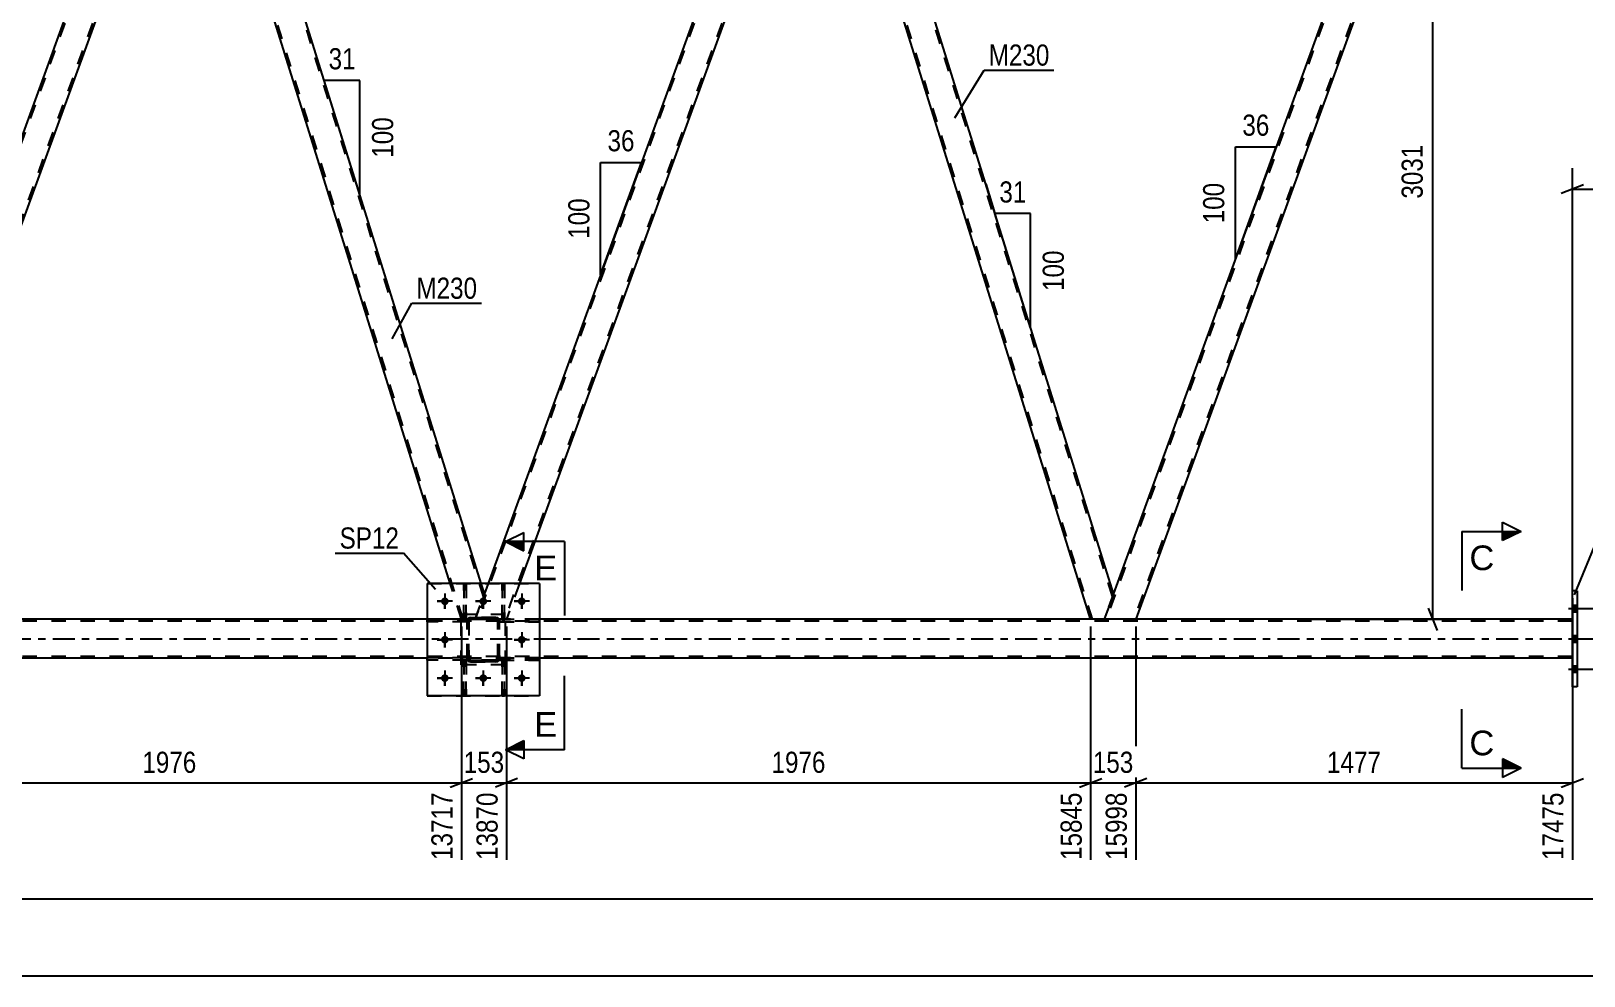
# Model space of a CAD drawing. Header units: millimetres. Extents: x 0 to 841, y 0 to 594.
# Drawn here: x 514.2 to 724.4, y 252 to 380 of the extents above; entities that cross this region are included whole.
import ezdxf

# ---------------------------------------------------------------- set-up
doc = ezdxf.new("R2010")
doc.units = ezdxf.units.MM
doc.linetypes.add('DXK_LINE_DOT2', pattern=[3.9198, 1.9599, -1.9599])
doc.linetypes.add('DXK_LINE_DOT3', pattern=[5.9187, 2.979, -0.9799, 0.9799, -0.9799])
doc.styles.add('Arial', font='arial.ttf', dxfattribs={"height": 0.2})
doc.styles.add('Arial Narrow', font='ARIALN.TTF', dxfattribs={"height": 0.2})

# ---------------------------------------------------------------- blocks, each defined once
blk = doc.blocks.new('Part-389678698-5179 - 5011')
at = {"color": 7, "linetype": 'DXK_LINE_DOT2'}
for p, q in [((572.79, 305.17), (572.79, 300.32)), ((573.11, 305.17), (572.79, 305.17)), ((573.11, 300.32), (573.11, 305.17)), ((572.79, 300.92), (573.11, 300.92)), ((572.79, 300.32), (573.11, 300.32))]:
    blk.add_line(p, q, dxfattribs=at)
blk = doc.blocks.new('Part-389678698-5183 - 5011')
at = {"color": 7, "linetype": 'DXK_LINE_DOT2'}
for p, q in [((577.63, 294.81), (577.63, 295.13)), ((577.63, 295.13), (583.03, 295.13)), ((583.03, 294.81), (577.63, 294.81)), ((578.23, 294.81), (578.23, 295.13)), ((583.03, 295.13), (583.03, 294.81))]:
    blk.add_line(p, q, dxfattribs=at)
blk = doc.blocks.new('Part-389678698-5189 - 5011')
at = {"color": 7, "linetype": 'DXK_LINE_DOT2'}
for p, q in [((567.83, 305.17), (583.03, 305.17)), ((567.83, 305.17), (567.83, 289.97)), ((583.03, 305.17), (583.03, 289.97)), ((567.83, 289.97), (583.03, 289.97))]:
    blk.add_line(p, q, dxfattribs=at)
blk = doc.blocks.new('Part-389678698-5040 - 5011')
at = {"color": 7, "linetype": 'DXK_LINE_DOT2'}
for p, q in [((573.53, 300.53), (573.71, 300.57)), ((573.71, 300.57), (573.53, 300.53)), ((573.71, 300.57), (577.15, 300.57)), ((573.71, 300.57), (573.71, 300.57)), ((573.71, 300.57), (577.15, 300.57)), ((577.15, 300.57), (577.15, 300.57)), ((577.15, 300.57), (577.34, 300.53)), ((577.34, 300.53), (577.15, 300.57)), ((573.23, 300.09), (573.27, 300.27)), ((573.27, 300.27), (573.23, 300.09)), ((573.23, 295.05), (573.23, 300.09)), ((573.23, 300.09), (573.23, 300.09)), ((573.23, 295.05), (573.23, 300.09)), ((573.47, 300.09), (573.49, 300.18)), ((573.49, 300.18), (573.47, 300.09)), ((573.47, 295.05), (573.47, 300.09)), ((573.47, 300.09), (573.47, 300.09)), ((573.47, 300.09), (573.47, 295.05)), ((573.49, 300.18), (573.54, 300.26)), ((573.54, 300.26), (573.49, 300.18)), ((573.54, 300.26), (573.62, 300.31)), ((573.62, 300.31), (573.54, 300.26)), ((573.62, 300.31), (573.71, 300.33)), ((573.71, 300.33), (573.62, 300.31)), ((573.71, 300.33), (577.15, 300.33)), ((573.71, 300.33), (573.71, 300.33)), ((573.71, 300.33), (577.15, 300.33)), ((577.15, 300.33), (577.15, 300.33)), ((577.15, 300.33), (577.24, 300.31)), ((577.32, 300.26), (577.24, 300.31)), ((577.32, 300.26), (577.37, 300.18)), ((577.37, 300.18), (577.39, 300.09)), ((577.37, 300.18), (577.39, 300.09)), ((577.39, 295.05), (577.39, 300.09)), ((577.39, 300.09), (577.39, 300.09)), ((577.39, 295.05), (577.39, 300.09)), ((577.6, 300.27), (577.63, 300.09)), ((577.63, 300.09), (577.6, 300.27)), ((577.63, 295.05), (577.63, 300.09)), ((577.63, 300.09), (577.63, 300.09)), ((577.63, 295.05), (577.63, 300.09)), ((573.23, 295.05), (573.23, 295.05)), ((573.27, 294.86), (573.23, 295.05)), ((573.23, 295.05), (573.27, 294.86)), ((573.47, 295.05), (573.47, 295.05)), ((573.49, 294.96), (573.47, 295.05)), ((573.49, 294.96), (573.47, 295.05)), ((573.54, 294.88), (573.49, 294.96)), ((573.71, 294.57), (573.53, 294.6)), ((573.53, 294.6), (573.71, 294.57)), ((573.62, 294.83), (573.54, 294.88)), ((573.71, 294.81), (573.62, 294.83)), ((573.71, 294.81), (577.15, 294.81)), ((573.71, 294.81), (573.71, 294.81)), ((573.71, 294.81), (577.15, 294.81)), ((573.71, 294.57), (577.15, 294.57)), ((573.71, 294.57), (573.71, 294.57)), ((577.15, 294.57), (573.71, 294.57)), ((577.24, 294.83), (577.15, 294.81)), ((577.15, 294.81), (577.24, 294.83)), ((577.15, 294.81), (577.15, 294.81)), ((577.34, 294.6), (577.15, 294.57)), ((577.15, 294.57), (577.34, 294.6)), ((577.15, 294.57), (577.15, 294.57)), ((577.32, 294.88), (577.24, 294.83)), ((577.24, 294.83), (577.32, 294.88)), ((577.37, 294.96), (577.32, 294.88)), ((577.32, 294.88), (577.37, 294.96)), ((577.39, 295.05), (577.37, 294.96)), ((577.37, 294.96), (577.39, 295.05)), ((577.39, 295.05), (577.39, 295.05)), ((577.63, 295.05), (577.6, 294.86)), ((577.6, 294.86), (577.63, 295.05)), ((577.63, 295.05), (577.63, 295.05))]:
    blk.add_line(p, q, dxfattribs=at)
at = {"color": 7, "linetype": 'DXK_LINE_DOT3'}
blk.add_line((575.43, 297.57), (575.43, 297.57), dxfattribs=at)
at = {"color": 7, "linetype": 'DXK_LINE_DOT2'}
for centre, start, end in [((573.71, 300.09), 112.5, 157.5), ((573.71, 300.09), 112.5, 157.5), ((577.15, 300.09), 22.5, 67.5), ((577.15, 300.09), 22.5, 67.5), ((573.71, 295.05), 202.5, 247.5), ((573.71, 295.05), 202.5, 247.5), ((577.15, 295.05), 292.5, 337.5), ((577.15, 295.05), 292.5, 337.5)]:
    blk.add_arc(centre, 0.48, start, end, dxfattribs=at)
blk = doc.blocks.new('Part-389678698-5041 - 5011')
at = {"color": 7, "linetype": 'DXK_LINE_DOT2'}
for p, q in [((578.43, 300.97), (572.43, 300.97)), ((572.43, 294.17), (572.43, 300.97)), ((578.43, 294.17), (578.43, 300.97)), ((578.43, 294.17), (572.43, 294.17))]:
    blk.add_line(p, q, dxfattribs=at)
blk = doc.blocks.new('Part-389678698-5042 - 5011')
at = {"color": 7, "linetype": 'DXK_LINE_DOT2'}
for p, q in [((578.43, 300.97), (572.43, 300.97)), ((572.43, 294.17), (572.43, 300.97)), ((578.43, 294.17), (578.43, 300.97)), ((578.43, 294.17), (572.43, 294.17))]:
    blk.add_line(p, q, dxfattribs=at)
blk = doc.blocks.new('Part-389678698-5043 - 5011')
at = {"color": 7, "linetype": 'DXK_LINE_DOT2'}
for p, q in [((573.53, 300.53), (573.71, 300.57)), ((573.71, 300.57), (573.53, 300.53)), ((577.15, 300.57), (573.71, 300.57)), ((577.15, 300.57), (577.34, 300.53)), ((577.34, 300.53), (577.15, 300.57)), ((573.23, 300.09), (573.27, 300.27)), ((573.27, 300.27), (573.23, 300.09)), ((573.23, 295.05), (573.23, 300.09)), ((573.23, 300.09), (573.23, 300.09)), ((573.23, 295.05), (573.23, 300.09)), ((573.47, 300.09), (573.49, 300.18)), ((573.49, 300.18), (573.47, 300.09)), ((573.47, 295.05), (573.47, 300.09)), ((573.47, 300.09), (573.47, 300.09)), ((573.47, 300.09), (573.47, 295.05)), ((573.49, 300.18), (573.54, 300.26)), ((573.54, 300.26), (573.49, 300.18)), ((573.54, 300.26), (573.62, 300.31)), ((573.62, 300.31), (573.54, 300.26)), ((573.71, 300.33), (573.62, 300.31)), ((577.15, 300.33), (573.71, 300.33)), ((577.24, 300.31), (577.15, 300.33)), ((577.24, 300.31), (577.32, 300.26)), ((577.32, 300.26), (577.37, 300.18)), ((577.37, 300.18), (577.32, 300.26)), ((577.37, 300.18), (577.39, 300.09)), ((577.39, 300.09), (577.37, 300.18)), ((577.39, 295.05), (577.39, 300.09)), ((577.39, 300.09), (577.39, 300.09)), ((577.39, 295.05), (577.39, 300.09)), ((577.6, 300.27), (577.63, 300.09)), ((577.63, 300.09), (577.6, 300.27)), ((577.63, 295.05), (577.63, 300.09)), ((577.63, 300.09), (577.63, 300.09)), ((577.63, 295.05), (577.63, 300.09)), ((573.23, 295.05), (573.23, 295.05)), ((573.27, 294.86), (573.23, 295.05)), ((573.23, 295.05), (573.27, 294.86)), ((573.47, 295.05), (573.47, 295.05)), ((573.49, 294.96), (573.47, 295.05)), ((573.47, 295.05), (573.49, 294.96)), ((573.54, 294.88), (573.49, 294.96)), ((573.49, 294.96), (573.54, 294.88)), ((573.71, 294.57), (573.53, 294.6)), ((573.53, 294.6), (573.71, 294.57)), ((573.62, 294.83), (573.54, 294.88)), ((573.71, 294.81), (573.62, 294.83)), ((577.15, 294.81), (573.71, 294.81)), ((577.15, 294.57), (573.71, 294.57)), ((577.24, 294.83), (577.15, 294.81)), ((577.34, 294.6), (577.15, 294.57)), ((577.15, 294.57), (577.34, 294.6)), ((577.32, 294.88), (577.24, 294.83)), ((577.24, 294.83), (577.32, 294.88)), ((577.37, 294.96), (577.32, 294.88)), ((577.32, 294.88), (577.37, 294.96)), ((577.39, 295.05), (577.37, 294.96)), ((577.37, 294.96), (577.39, 295.05)), ((577.39, 295.05), (577.39, 295.05)), ((577.63, 295.05), (577.6, 294.86)), ((577.6, 294.86), (577.63, 295.05)), ((577.63, 295.05), (577.63, 295.05))]:
    blk.add_line(p, q, dxfattribs=at)
at = {"color": 7, "linetype": 'DXK_LINE_DOT3'}
blk.add_line((575.43, 297.57), (575.43, 297.57), dxfattribs=at)
at = {"color": 7, "linetype": 'DXK_LINE_DOT2'}
for centre, start, end in [((573.71, 300.09), 112.5, 157.5), ((573.71, 300.09), 112.5, 157.5), ((577.15, 300.09), 22.5, 67.5), ((577.15, 300.09), 22.5, 67.5), ((573.71, 295.05), 202.5, 247.5), ((573.71, 295.05), 202.5, 247.5), ((577.15, 295.05), 292.5, 337.5), ((577.15, 295.05), 292.5, 337.5)]:
    blk.add_arc(centre, 0.48, start, end, dxfattribs=at)
blk = doc.blocks.new('Part-389678698-5055 - 5011')
at = {"color": 7, "linetype": 'DXK_LINE_DOT2'}
for p, q in [((573.23, 300.33), (567.83, 300.33)), ((567.83, 300.33), (567.83, 300.01)), ((573.23, 300.01), (567.83, 300.01)), ((572.63, 300.01), (572.63, 300.33)), ((573.23, 300.01), (573.23, 300.33))]:
    blk.add_line(p, q, dxfattribs=at)
blk = doc.blocks.new('Part-389678698-5058 - 5011')
at = {"color": 7, "linetype": 'DXK_LINE_DOT2'}
for p, q in [((572.79, 300.32), (572.79, 305.17)), ((572.79, 305.17), (573.11, 305.17)), ((573.11, 305.17), (573.11, 300.32)), ((572.79, 300.92), (573.11, 300.92)), ((573.11, 300.32), (572.79, 300.32))]:
    blk.add_line(p, q, dxfattribs=at)
blk = doc.blocks.new('Part-389678698-5061 - 5011')
at = {"color": 7, "linetype": 'DXK_LINE_DOT2'}
for p, q in [((577.99, 300.32), (577.99, 305.17)), ((577.99, 305.17), (578.31, 305.17)), ((578.31, 305.17), (578.31, 300.32)), ((577.99, 300.92), (578.31, 300.92)), ((578.31, 300.32), (577.99, 300.32))]:
    blk.add_line(p, q, dxfattribs=at)
blk = doc.blocks.new('Part-389678698-5064 - 5011')
at = {"color": 7, "linetype": 'DXK_LINE_DOT2'}
for p, q in [((572.79, 289.97), (572.79, 294.8)), ((572.79, 294.8), (573.11, 294.8)), ((572.79, 294.2), (573.11, 294.2)), ((573.11, 294.8), (573.11, 289.97)), ((573.11, 289.97), (572.79, 289.97))]:
    blk.add_line(p, q, dxfattribs=at)
blk = doc.blocks.new('Part-389678698-5067 - 5011')
at = {"color": 7, "linetype": 'DXK_LINE_DOT2'}
for p, q in [((577.99, 289.97), (577.99, 294.8)), ((577.99, 294.8), (578.31, 294.8)), ((577.99, 294.2), (578.31, 294.2)), ((578.31, 294.8), (578.31, 289.97)), ((578.31, 289.97), (577.99, 289.97))]:
    blk.add_line(p, q, dxfattribs=at)
blk = doc.blocks.new('Bolt-389678698-5122 - 5011')
at = {"linetype": 'Continuous'}
for points in [[(723.43, 301.36), (723.43, 302.24), (722.79, 302.24), (722.79, 301.36)], [(723.43, 301.36), (723.43, 302.24), (722.79, 302.24), (722.79, 301.36)], [(723.43, 301.36), (723.43, 302.24), (722.79, 302.24), (722.79, 301.36)], [(723.43, 297.26), (723.43, 298.14), (722.79, 298.14), (722.79, 297.26)], [(723.43, 297.26), (723.43, 298.14), (722.79, 298.14), (722.79, 297.26)], [(723.43, 293.16), (723.43, 294.04), (722.79, 294.04), (722.79, 293.16)], [(723.43, 293.16), (723.43, 294.04), (722.79, 294.04), (722.79, 293.16)], [(723.43, 293.16), (723.43, 294.04), (722.79, 294.04), (722.79, 293.16)]]:
    blk.add_hatch(color=1, dxfattribs=at).paths.add_polyline_path(points)
at = {"color": 1, "linetype": 'Continuous'}
for p, q in [((722.27, 301.8), (725.59, 301.8)), ((722.27, 301.8), (725.59, 301.8)), ((722.27, 301.8), (725.59, 301.8)), ((722.79, 302.24), (723.43, 302.24)), ((722.79, 302.24), (723.43, 302.24)), ((722.79, 302.24), (723.43, 302.24)), ((722.79, 301.36), (723.43, 301.36)), ((722.79, 301.36), (723.43, 301.36)), ((722.79, 301.36), (723.43, 301.36)), ((722.27, 297.7), (725.59, 297.7)), ((722.27, 297.7), (725.59, 297.7)), ((722.79, 298.14), (723.43, 298.14)), ((722.79, 298.14), (723.43, 298.14)), ((722.79, 297.26), (723.43, 297.26)), ((722.79, 297.26), (723.43, 297.26)), ((722.27, 293.6), (725.59, 293.6)), ((722.27, 293.6), (725.59, 293.6)), ((722.27, 293.6), (725.59, 293.6)), ((722.79, 294.04), (723.43, 294.04)), ((722.79, 294.04), (723.43, 294.04)), ((722.79, 294.04), (723.43, 294.04)), ((722.79, 293.16), (723.43, 293.16)), ((722.79, 293.16), (723.43, 293.16)), ((722.79, 293.16), (723.43, 293.16))]:
    blk.add_line(p, q, dxfattribs=at)
blk = doc.blocks.new('Bolt-389678698-5127 - 5011')
at = {"linetype": 'Continuous'}
for points in [[(570.75, 302.77, -1), (569.71, 302.77, -1)], [(575.95, 302.77, -1), (574.91, 302.77, -1)], [(581.15, 302.77, -1), (580.11, 302.77, -1)], [(570.75, 297.57, -1), (569.71, 297.57, -1)], [(581.15, 297.57, -1), (580.11, 297.57, -1)], [(570.75, 292.37, -1), (569.71, 292.37, -1)], [(575.95, 292.37, -1), (574.91, 292.37, -1)], [(581.15, 292.37, -1), (580.11, 292.37, -1)]]:
    blk.add_hatch(color=1, dxfattribs=at).paths.add_polyline_path(points)
at = {"color": 1, "linetype": 'Continuous'}
for p, q in [((571.27, 302.77), (569.19, 302.77)), ((570.23, 303.81), (570.23, 301.73)), ((576.47, 302.77), (574.39, 302.77)), ((575.43, 303.81), (575.43, 301.73)), ((581.67, 302.77), (579.59, 302.77)), ((580.63, 303.81), (580.63, 301.73)), ((570.23, 298.61), (570.23, 296.53)), ((580.63, 298.61), (580.63, 296.53)), ((571.27, 297.57), (569.19, 297.57)), ((581.67, 297.57), (579.59, 297.57)), ((571.27, 292.37), (569.19, 292.37)), ((570.23, 293.41), (570.23, 291.33)), ((576.47, 292.37), (574.39, 292.37)), ((575.43, 293.41), (575.43, 291.33)), ((581.67, 292.37), (579.59, 292.37)), ((580.63, 293.41), (580.63, 291.33))]:
    blk.add_line(p, q, dxfattribs=at)
blk = doc.blocks.new('Bolt-389678698-5128 - 5011')
at = {"color": 1, "linetype": 'Continuous'}
for p, q in [((569.19, 302.77), (569.88, 302.77)), ((570.23, 303.81), (570.23, 303.11)), ((571.27, 302.77), (570.58, 302.77)), ((574.39, 302.77), (575.08, 302.77)), ((575.43, 303.81), (575.43, 303.11)), ((576.47, 302.77), (575.78, 302.77)), ((579.59, 302.77), (580.28, 302.77)), ((580.63, 303.81), (580.63, 303.11)), ((581.67, 302.77), (580.98, 302.77)), ((570.23, 301.73), (570.23, 302.42)), ((575.43, 301.73), (575.43, 302.42)), ((580.63, 301.73), (580.63, 302.42)), ((570.23, 298.61), (570.23, 297.91)), ((580.63, 298.61), (580.63, 297.91)), ((569.19, 297.57), (569.88, 297.57)), ((570.23, 296.53), (570.23, 297.22)), ((571.27, 297.57), (570.58, 297.57)), ((579.59, 297.57), (580.28, 297.57)), ((580.63, 296.53), (580.63, 297.22)), ((581.67, 297.57), (580.98, 297.57)), ((569.19, 292.37), (569.88, 292.37)), ((570.23, 293.41), (570.23, 292.71)), ((571.27, 292.37), (570.58, 292.37)), ((574.39, 292.37), (575.08, 292.37)), ((575.43, 293.41), (575.43, 292.71)), ((576.47, 292.37), (575.78, 292.37)), ((579.59, 292.37), (580.28, 292.37)), ((580.63, 293.41), (580.63, 292.71)), ((581.67, 292.37), (580.98, 292.37)), ((570.23, 291.33), (570.23, 292.02)), ((575.43, 291.33), (575.43, 292.02)), ((580.63, 291.33), (580.63, 292.02))]:
    blk.add_line(p, q, dxfattribs=at)
blk = doc.blocks.new('Part-389678698-5173 - 5011')
at = {"color": 7, "linetype": 'DXK_LINE_DOT2'}
for p, q in [((573.11, 294.8), (572.79, 294.8)), ((572.79, 294.8), (572.79, 289.97)), ((572.79, 294.2), (573.11, 294.2)), ((573.11, 289.97), (573.11, 294.8)), ((572.79, 289.97), (573.11, 289.97))]:
    blk.add_line(p, q, dxfattribs=at)
blk = doc.blocks.new('Part-389678698-5176 - 5011')
at = {"color": 7, "linetype": 'DXK_LINE_DOT2'}
for p, q in [((577.99, 305.17), (577.99, 300.32)), ((578.31, 305.17), (577.99, 305.17)), ((578.31, 300.32), (578.31, 305.17)), ((577.99, 300.92), (578.31, 300.92)), ((577.99, 300.32), (578.31, 300.32))]:
    blk.add_line(p, q, dxfattribs=at)
blk = doc.blocks.new('Part-389678698-5180 - 5011')
at = {"color": 7, "linetype": 'DXK_LINE_DOT2'}
for p, q in [((573.23, 300.33), (567.83, 300.33)), ((567.83, 300.01), (567.83, 300.33)), ((573.23, 300.01), (567.83, 300.01)), ((572.63, 300.01), (572.63, 300.33)), ((573.23, 300.33), (573.23, 300.01))]:
    blk.add_line(p, q, dxfattribs=at)
blk = doc.blocks.new('Part-389678698-5181 - 5011')
at = {"color": 7, "linetype": 'DXK_LINE_DOT2'}
for p, q in [((573.23, 295.13), (567.83, 295.13)), ((567.83, 294.81), (567.83, 295.13)), ((573.23, 294.81), (567.83, 294.81)), ((572.63, 294.81), (572.63, 295.13)), ((573.23, 295.13), (573.23, 294.81))]:
    blk.add_line(p, q, dxfattribs=at)
blk = doc.blocks.new('Part-389678698-5182 - 5011')
at = {"color": 7, "linetype": 'DXK_LINE_DOT2'}
for p, q in [((577.63, 300.01), (577.63, 300.33)), ((577.63, 300.33), (583.03, 300.33)), ((583.03, 300.01), (577.63, 300.01)), ((578.23, 300.01), (578.23, 300.33)), ((583.03, 300.33), (583.03, 300.01))]:
    blk.add_line(p, q, dxfattribs=at)
blk = doc.blocks.new('Part-389678698-5188 - 5011')
at = {"color": 2, "linetype": 'Continuous'}
for p, q in [((583.03, 305.17), (567.83, 305.17)), ((567.83, 305.17), (567.83, 289.97)), ((583.03, 305.17), (583.03, 289.97)), ((583.03, 289.97), (567.83, 289.97))]:
    blk.add_line(p, q, dxfattribs=at)
blk = doc.blocks.new('Part-389678698-5224 - 5011')
at = {"color": 7, "linetype": 'DXK_LINE_DOT2'}
for p, q in [((722.79, 300.1), (55.51, 300.1)), ((583.03, 300.34), (567.83, 300.34)), ((722.79, 300.34), (722.79, 295.06)), ((722.79, 295.3), (55.51, 295.3)), ((583.03, 295.06), (567.83, 295.06))]:
    blk.add_line(p, q, dxfattribs=at)
at = {"color": 2, "linetype": 'Continuous'}
for p, q in [((567.83, 300.34), (327.62, 300.34)), ((722.79, 300.34), (583.03, 300.34)), ((567.83, 295.06), (327.62, 295.06)), ((722.79, 295.06), (583.03, 295.06))]:
    blk.add_line(p, q, dxfattribs=at)
at = {"color": 7, "linetype": 'DXK_LINE_DOT3'}
blk.add_line((55.51, 297.7), (722.79, 297.7), dxfattribs=at)
blk = doc.blocks.new('Part-389678698-5295 - 5011')
at = {"color": 2, "linetype": 'Continuous'}
for p, q in [((723.43, 304.2), (722.79, 304.2)), ((722.79, 291.2), (722.79, 304.2)), ((723.43, 304.2), (723.43, 291.2)), ((723.43, 291.2), (722.79, 291.2))]:
    blk.add_line(p, q, dxfattribs=at)
blk = doc.blocks.new('Part-389678698-5317 - 5011')
at = {"color": 7, "linetype": 'DXK_LINE_DOT2'}
for p, q in [((703.83, 421.56), (659.71, 300.34)), ((707.57, 421.56), (663.45, 300.34)), ((660.71, 303.81), (659.45, 300.34)), ((663.71, 300.34), (659.45, 300.34))]:
    blk.add_line(p, q, dxfattribs=at)
at = {"color": 2, "linetype": 'Continuous'}
for p, q in [((703.57, 421.56), (660.71, 303.81)), ((707.83, 421.56), (663.71, 300.34)), ((703.57, 421.56), (707.32, 421.56)), ((707.32, 421.56), (707.83, 421.56))]:
    blk.add_line(p, q, dxfattribs=at)
blk = doc.blocks.new('Part-389678698-5322 - 5011')
at = {"color": 2, "linetype": 'Continuous'}
for p, q in [((537.56, 421.56), (536.01, 417.31)), ((538.88, 421.56), (537.56, 421.56)), ((575.16, 305.17), (538.88, 421.56)), ((570.97, 305.17), (536.01, 417.31))]:
    blk.add_line(p, q, dxfattribs=at)
at = {"color": 7, "linetype": 'DXK_LINE_DOT2'}
for p, q in [((575.44, 303.44), (538.63, 421.56)), ((572.72, 300.34), (536.15, 417.68)), ((572.47, 300.34), (570.97, 305.17)), ((575.58, 303.81), (575.16, 305.17)), ((574.32, 300.34), (575.58, 303.81)), ((572.47, 300.34), (574.32, 300.34))]:
    blk.add_line(p, q, dxfattribs=at)
blk = doc.blocks.new('Part-389678698-5327 - 5011')
at = {"color": 7, "linetype": 'DXK_LINE_DOT2'}
for p, q in [((533.56, 421.56), (489.44, 300.34)), ((537.3, 421.56), (493.18, 300.34)), ((537.56, 421.56), (536.01, 417.31)), ((490.45, 303.81), (489.18, 300.34)), ((493.44, 300.34), (489.18, 300.34))]:
    blk.add_line(p, q, dxfattribs=at)
at = {"color": 2, "linetype": 'Continuous'}
for p, q in [((533.3, 421.56), (490.45, 303.81)), ((533.3, 421.56), (537.05, 421.56)), ((537.05, 421.56), (537.56, 421.56)), ((536.01, 417.31), (493.44, 300.34))]:
    blk.add_line(p, q, dxfattribs=at)
blk = doc.blocks.new('Part-389678698-5380 - 5011')
at = {"color": 7, "linetype": 'DXK_LINE_DOT2'}
for p, q in [((618.69, 421.56), (574.57, 300.34)), ((622.44, 421.56), (578.32, 300.34)), ((622.69, 421.56), (621.15, 417.31)), ((576.07, 305.17), (574.32, 300.34)), ((580.33, 305.17), (578.57, 300.34)), ((578.57, 300.34), (574.32, 300.34))]:
    blk.add_line(p, q, dxfattribs=at)
at = {"color": 2, "linetype": 'Continuous'}
for p, q in [((618.44, 421.56), (576.07, 305.17)), ((618.44, 421.56), (622.18, 421.56)), ((622.18, 421.56), (622.69, 421.56)), ((621.15, 417.31), (580.33, 305.17))]:
    blk.add_line(p, q, dxfattribs=at)
blk = doc.blocks.new('Part-389678698-5385 - 5011')
at = {"color": 2, "linetype": 'Continuous'}
for p, q in [((622.69, 421.56), (621.15, 417.31)), ((624.01, 421.56), (622.69, 421.56)), ((660.71, 303.81), (624.01, 421.56)), ((657.61, 300.34), (621.15, 417.31)), ((660.55, 303.35), (659.45, 300.34)), ((660.63, 303.6), (660.55, 303.35)), ((660.71, 303.81), (660.63, 303.6))]:
    blk.add_line(p, q, dxfattribs=at)
at = {"color": 7, "linetype": 'DXK_LINE_DOT2'}
for p, q in [((660.58, 303.44), (623.76, 421.56)), ((657.86, 300.34), (621.28, 417.68)), ((660.69, 303.76), (660.55, 303.35)), ((659.45, 300.34), (657.61, 300.34))]:
    blk.add_line(p, q, dxfattribs=at)
blk = doc.blocks.new('Part-389678698-5390 - 5011')
at = {"color": 7, "linetype": 'DXK_LINE_DOT2'}
for p, q in [((573.23, 295.13), (567.83, 295.13)), ((567.83, 295.13), (567.83, 294.81)), ((573.23, 294.81), (567.83, 294.81)), ((572.63, 294.81), (572.63, 295.13)), ((573.23, 294.81), (573.23, 295.13))]:
    blk.add_line(p, q, dxfattribs=at)
blk = doc.blocks.new('Part-389678698-5391 - 5011')
at = {"color": 7, "linetype": 'DXK_LINE_DOT2'}
for p, q in [((578.31, 300.33), (577.63, 300.33)), ((577.63, 300.33), (577.63, 300.01)), ((577.63, 300.01), (583.03, 300.01)), ((583.03, 300.33), (578.23, 300.33)), ((578.23, 300.33), (578.23, 300.01)), ((583.03, 300.01), (583.03, 300.33))]:
    blk.add_line(p, q, dxfattribs=at)
blk = doc.blocks.new('Part-389678698-5392 - 5011')
at = {"color": 7, "linetype": 'DXK_LINE_DOT2'}
for p, q in [((583.03, 295.13), (577.63, 295.13)), ((577.63, 295.13), (577.63, 294.81)), ((577.63, 294.81), (583.03, 294.81)), ((578.23, 294.81), (578.23, 295.13)), ((583.03, 294.81), (583.03, 295.13))]:
    blk.add_line(p, q, dxfattribs=at)
blk = doc.blocks.new('Part-389678698-5395 - 5011')
at = {"color": 7, "linetype": 'DXK_LINE_DOT2'}
for p, q in [((578.31, 294.8), (577.99, 294.8)), ((577.99, 294.8), (577.99, 289.97)), ((577.99, 294.2), (578.31, 294.2)), ((578.31, 289.97), (578.31, 294.8)), ((577.99, 289.97), (578.31, 289.97))]:
    blk.add_line(p, q, dxfattribs=at)
blk = doc.blocks.new('StraightDimension-389678698-28582 - 4482')
at = {"color": 7, "linetype": 'Continuous'}
blk.add_line((54.78, 252.04), (731.96, 252.04), dxfattribs=at)
blk = doc.blocks.new('StraightDimension-389678698-10284 - 5011')
at = {"color": 7, "linetype": 'Continuous'}
for p, q in [((572.47, 299.34), (572.47, 267.75)), ((578.57, 299.34), (578.57, 267.75)), ((570.97, 277.59), (573.97, 278.79)), ((572.47, 278.19), (578.57, 278.19)), ((580.07, 278.79), (577.07, 277.59))]:
    blk.add_line(p, q, dxfattribs=at)
at = {"color": 0}
blk.add_wipeout([(578.86, 278.94), (578.86, 283.14), (572.18, 283.14), (572.18, 278.94)], dxfattribs=at)
at = {"color": 0, "linetype": 'Continuous'}
blk.add_wipeout([(577.97, 277.49), (573.77, 277.49), (573.77, 267.15), (577.97, 267.15)], dxfattribs=at)
at = {"color": 3, "style": 'Arial Narrow'}
blk.add_text('153', height=2.863, dxfattribs=at).set_placement((572.78, 279.54))
at = {"color": 3, "linetype": 'Continuous', "style": 'Arial Narrow'}
blk.add_text('13870', height=2.863, rotation=90.0002, dxfattribs=at).set_placement((577.37, 267.75))
blk = doc.blocks.new('StraightDimension-389678698-13141 - 5011')
at = {"color": 7, "linetype": 'Continuous'}
blk.add_line((46.25, 262.49), (763.87, 262.49), dxfattribs=at)
blk = doc.blocks.new('AngleDimension-389678698-13315 - 5011')
at = {"color": 7, "linetype": 'Continuous'}
for p, q in [((591.29, 362.21), (596.83, 362.21)), ((591.29, 346.99), (596.83, 362.21)), ((591.29, 346.99), (591.29, 362.21)), ((595.93, 359.73), (596.83, 362.21))]:
    blk.add_line(p, q, dxfattribs=at)
at = {"color": 0}
for points in [[(596.49, 363.11), (596.49, 367.31), (591.64, 367.31), (591.64, 363.11)], [(590.39, 357.94), (586.19, 357.94), (586.19, 351.26), (590.39, 351.26)]]:
    blk.add_wipeout(points, dxfattribs=at)
at = {"color": 3, "style": 'Arial Narrow'}
blk.add_text('36', height=2.863, dxfattribs=at).set_placement((592.24, 363.71))
blk.add_text('100', height=2.863, rotation=90.0002, dxfattribs=at).set_placement((589.79, 351.86))
blk = doc.blocks.new('StraightDimension-389678698-6419 - 5011')
at = {"color": 7, "linetype": 'Continuous'}
for p, q in [((763.23, 420.56), (763.23, 356.19)), ((722.79, 300.7), (722.79, 361.44)), ((724.29, 359.19), (721.29, 357.99)), ((722.79, 358.59), (763.23, 358.59)), ((761.73, 357.99), (764.73, 359.19))]:
    blk.add_line(p, q, dxfattribs=at)
at = {"color": 0}
blk.add_wipeout([(747.27, 359.34), (747.27, 363.54), (738.75, 363.54), (738.75, 359.34)], dxfattribs=at)
at = {"color": 3, "style": 'Arial Narrow'}
blk.add_text('1139', height=2.863, dxfattribs=at).set_placement((739.35, 359.94))
blk = doc.blocks.new('StraightDimension-389678698-10281 - 5011')
at = {"color": 7, "linetype": 'Continuous'}
for p, q in [((722.79, 303.2), (722.79, 267.75)), ((663.71, 299.34), (663.71, 267.75)), ((665.21, 278.79), (662.21, 277.59)), ((663.71, 278.19), (722.79, 278.19)), ((721.29, 277.59), (724.29, 278.79))]:
    blk.add_line(p, q, dxfattribs=at)
at = {"color": 0}
blk.add_wipeout([(697.5, 278.94), (697.5, 283.14), (688.99, 283.14), (688.99, 278.94)], dxfattribs=at)
at = {"color": 0, "linetype": 'Continuous'}
blk.add_wipeout([(722.19, 277.49), (717.99, 277.49), (717.99, 267.15), (722.19, 267.15)], dxfattribs=at)
at = {"color": 3, "style": 'Arial Narrow'}
blk.add_text('1477', height=2.863, dxfattribs=at).set_placement((689.59, 279.54))
at = {"color": 3, "linetype": 'Continuous', "style": 'Arial Narrow'}
blk.add_text('17475', height=2.863, rotation=90.0002, dxfattribs=at).set_placement((721.59, 267.75))
blk = doc.blocks.new('StraightDimension-389678698-10282 - 5011')
at = {"color": 7, "linetype": 'Continuous'}
for p, q in [((657.61, 299.34), (657.61, 267.75)), ((663.71, 299.34), (663.71, 267.75)), ((656.11, 277.59), (659.11, 278.79)), ((657.61, 278.19), (663.71, 278.19)), ((665.21, 278.79), (662.21, 277.59))]:
    blk.add_line(p, q, dxfattribs=at)
at = {"color": 0}
blk.add_wipeout([(664, 278.94), (664, 283.14), (657.31, 283.14), (657.31, 278.94)], dxfattribs=at)
at = {"color": 0, "linetype": 'Continuous'}
blk.add_wipeout([(663.11, 277.49), (658.91, 277.49), (658.91, 267.15), (663.11, 267.15)], dxfattribs=at)
at = {"color": 3, "style": 'Arial Narrow'}
blk.add_text('153', height=2.863, dxfattribs=at).set_placement((657.91, 279.54))
at = {"color": 3, "linetype": 'Continuous', "style": 'Arial Narrow'}
blk.add_text('15998', height=2.863, rotation=90.0002, dxfattribs=at).set_placement((662.51, 267.75))
blk = doc.blocks.new('StraightDimension-389678698-10283 - 5011')
at = {"color": 7, "linetype": 'Continuous'}
for p, q in [((578.57, 299.34), (578.57, 267.75)), ((657.61, 299.34), (657.61, 267.75)), ((580.07, 278.79), (577.07, 277.59)), ((578.57, 278.19), (657.61, 278.19)), ((656.11, 277.59), (659.11, 278.79))]:
    blk.add_line(p, q, dxfattribs=at)
at = {"color": 0}
blk.add_wipeout([(622.35, 278.94), (622.35, 283.14), (613.83, 283.14), (613.83, 278.94)], dxfattribs=at)
at = {"color": 0, "linetype": 'Continuous'}
blk.add_wipeout([(657.01, 277.49), (652.81, 277.49), (652.81, 267.15), (657.01, 267.15)], dxfattribs=at)
at = {"color": 3, "style": 'Arial Narrow'}
blk.add_text('1976', height=2.863, dxfattribs=at).set_placement((614.43, 279.54))
at = {"color": 3, "linetype": 'Continuous', "style": 'Arial Narrow'}
blk.add_text('15845', height=2.863, rotation=90.0002, dxfattribs=at).set_placement((656.41, 267.75))
blk = doc.blocks.new('StraightDimension-389678698-10285 - 5011')
at = {"color": 7, "linetype": 'Continuous'}
for p, q in [((493.44, 299.34), (493.44, 267.75)), ((572.47, 299.34), (572.47, 267.75)), ((494.94, 278.79), (491.94, 277.59)), ((493.44, 278.19), (572.47, 278.19)), ((570.97, 277.59), (573.97, 278.79))]:
    blk.add_line(p, q, dxfattribs=at)
at = {"color": 0}
blk.add_wipeout([(537.21, 278.94), (537.21, 283.14), (528.7, 283.14), (528.7, 278.94)], dxfattribs=at)
at = {"color": 0, "linetype": 'Continuous'}
blk.add_wipeout([(571.87, 277.49), (567.67, 277.49), (567.67, 267.15), (571.87, 267.15)], dxfattribs=at)
at = {"color": 3, "style": 'Arial Narrow'}
blk.add_text('1976', height=2.863, dxfattribs=at).set_placement((529.3, 279.54))
at = {"color": 3, "linetype": 'Continuous', "style": 'Arial Narrow'}
blk.add_text('13717', height=2.863, rotation=90.0002, dxfattribs=at).set_placement((571.27, 267.75))
blk = doc.blocks.new('AngleDimension-389678698-13301 - 5011')
at = {"color": 7, "linetype": 'Continuous'}
for p, q in [((554.22, 372.32), (553.92, 373.31)), ((558.74, 373.31), (553.92, 373.31)), ((558.74, 357.85), (553.92, 373.31)), ((558.74, 357.85), (558.74, 373.31))]:
    blk.add_line(p, q, dxfattribs=at)
at = {"color": 0}
for points in [[(558.76, 374.21), (558.76, 378.41), (553.9, 378.41), (553.9, 374.21)], [(563.84, 368.92), (559.64, 368.92), (559.64, 362.24), (563.84, 362.24)]]:
    blk.add_wipeout(points, dxfattribs=at)
at = {"color": 3, "style": 'Arial Narrow'}
blk.add_text('31', height=2.863, dxfattribs=at).set_placement((554.5, 374.81))
blk.add_text('100', height=2.863, rotation=90.0002, dxfattribs=at).set_placement((563.24, 362.84))
blk = doc.blocks.new('AngleDimension-389678698-13329 - 5011')
at = {"color": 7, "linetype": 'Continuous'}
for p, q in [((643.42, 359.3), (644.67, 355.27)), ((649.49, 355.27), (644.67, 355.27)), ((649.49, 339.81), (644.67, 355.27)), ((649.49, 339.81), (649.49, 355.27))]:
    blk.add_line(p, q, dxfattribs=at)
at = {"color": 0}
for points in [[(649.51, 356.17), (649.51, 360.37), (644.66, 360.37), (644.66, 356.17)], [(654.59, 350.88), (650.39, 350.88), (650.39, 344.2), (654.59, 344.2)]]:
    blk.add_wipeout(points, dxfattribs=at)
at = {"color": 3, "style": 'Arial Narrow'}
blk.add_text('31', height=2.863, dxfattribs=at).set_placement((645.26, 356.77))
blk.add_text('100', height=2.863, rotation=90.0002, dxfattribs=at).set_placement((653.99, 344.8))
blk = doc.blocks.new('AngleDimension-389678698-13343 - 5011')
at = {"color": 7, "linetype": 'Continuous'}
for p, q in [((677.19, 364.32), (682.73, 364.32)), ((677.19, 349.09), (682.73, 364.32)), ((677.19, 349.09), (677.19, 364.32)), ((680.74, 358.85), (682.73, 364.32))]:
    blk.add_line(p, q, dxfattribs=at)
at = {"color": 0}
for points in [[(682.39, 365.22), (682.39, 369.42), (677.54, 369.42), (677.54, 365.22)], [(676.29, 360.05), (672.09, 360.05), (672.09, 353.36), (676.29, 353.36)]]:
    blk.add_wipeout(points, dxfattribs=at)
at = {"color": 3, "style": 'Arial Narrow'}
blk.add_text('36', height=2.863, dxfattribs=at).set_placement((678.14, 365.82))
blk.add_text('100', height=2.863, rotation=90.0002, dxfattribs=at).set_placement((675.69, 353.96))
blk = doc.blocks.new('StraightDimension-389678698-13364 - 5011')
at = {"color": 7, "linetype": 'Continuous'}
for p, q in [((704.5, 420.06), (703.3, 423.06)), ((711.6, 421.56), (701.05, 421.56)), ((703.9, 300.34), (703.9, 421.56)), ((703.3, 301.84), (704.5, 298.84)), ((687.24, 300.34), (706.3, 300.34))]:
    blk.add_line(p, q, dxfattribs=at)
at = {"color": 0}
blk.add_wipeout([(703.15, 365.21), (698.95, 365.21), (698.95, 356.7), (703.15, 356.7)], dxfattribs=at)
at = {"color": 3, "style": 'Arial Narrow'}
blk.add_text('3031', height=2.863, rotation=90.0002, dxfattribs=at).set_placement((702.55, 357.3))
blk = doc.blocks.new('Mark-389678698-5291 - 5011')
at = {"color": 0}
blk.add_wipeout([(733.1, 312.01), (733.1, 315.01), (726.89, 315.01), (726.89, 312.01)], dxfattribs=at)
blk.add_wipeout([(733.1, 312.01), (733.1, 315.01), (726.89, 315.01), (726.89, 312.01)], dxfattribs=at)
at = {"color": 30, "linetype": 'Continuous'}
for p, q in [((723.09, 303.63), (726.29, 311.41)), ((726.29, 311.41), (733.7, 311.41))]:
    blk.add_line(p, q, dxfattribs=at)
at = {"color": 3, "style": 'Arial Narrow'}
blk.add_text('SP4', height=2.863, dxfattribs=at).set_placement((726.89, 312.01))
blk = doc.blocks.new('Mark-389678698-5184 - 5011')
at = {"color": 0}
blk.add_wipeout([(564.03, 309.91), (564.03, 312.91), (555.99, 312.91), (555.99, 309.91)], dxfattribs=at)
blk.add_wipeout([(564.03, 309.91), (564.03, 312.91), (555.99, 312.91), (555.99, 309.91)], dxfattribs=at)
at = {"color": 30, "linetype": 'Continuous'}
for p in [(555.39, 309.31), (568.98, 304.37)]:
    blk.add_line(p, (564.63, 309.31), dxfattribs=at)
at = {"color": 3, "style": 'Arial Narrow'}
blk.add_text('SP12', height=2.863, dxfattribs=at).set_placement((555.99, 309.91))
blk = doc.blocks.new('Mark-389678698-5318 - 5011')
at = {"color": 0}
blk.add_wipeout([(574.6, 343.74), (574.6, 346.74), (566.38, 346.74), (566.38, 343.74)], dxfattribs=at)
blk.add_wipeout([(574.6, 343.74), (574.6, 346.74), (566.38, 346.74), (566.38, 343.74)], dxfattribs=at)
at = {"color": 30, "linetype": 'Continuous'}
for p, q in [((563.09, 338.31), (565.78, 343.14)), ((565.78, 343.14), (575.2, 343.14))]:
    blk.add_line(p, q, dxfattribs=at)
at = {"color": 3, "style": 'Arial Narrow'}
blk.add_text('M230', height=2.863, dxfattribs=at).set_placement((566.38, 343.74))
blk = doc.blocks.new('Mark-389678698-5381 - 5011')
at = {"color": 0}
blk.add_wipeout([(652.05, 375.31), (652.05, 378.31), (643.82, 378.31), (643.82, 375.31)], dxfattribs=at)
blk.add_wipeout([(652.05, 375.31), (652.05, 378.31), (643.82, 378.31), (643.82, 375.31)], dxfattribs=at)
at = {"color": 30, "linetype": 'Continuous'}
for p, q in [((639.22, 368.25), (643.22, 374.71)), ((643.22, 374.71), (652.65, 374.71))]:
    blk.add_line(p, q, dxfattribs=at)
at = {"color": 3, "style": 'Arial Narrow'}
blk.add_text('M230', height=2.863, dxfattribs=at).set_placement((643.82, 375.31))
blk = doc.blocks.new('SectionMark-389678698-6540 - 5011')
at = {"linetype": 'Continuous'}
for points in [[(713.36, 310.99), (713.36, 312.24), (715.86, 312.24)], [(713.36, 280.17), (713.36, 281.42), (715.86, 280.17)]]:
    blk.add_hatch(color=6, dxfattribs=at).paths.add_polyline_path(points)
at = {"color": 6, "linetype": 'Continuous'}
for p, q in [((713.36, 310.99), (713.36, 313.49)), ((713.36, 313.49), (715.86, 312.24)), ((707.86, 312.24), (715.86, 312.24)), ((715.86, 312.24), (713.36, 310.99)), ((707.86, 280.17), (715.86, 280.17)), ((715.86, 280.17), (713.36, 281.42)), ((713.36, 281.42), (713.36, 278.92)), ((715.86, 280.17), (713.36, 278.92))]:
    blk.add_line(p, q, dxfattribs=at)
at = {"color": 0, "linetype": 'Continuous'}
for points in [[(712.23, 306.99), (712.23, 310.49), (708.86, 310.49), (708.86, 306.99)], [(712.23, 281.92), (712.23, 285.42), (708.86, 285.42), (708.86, 281.92)]]:
    blk.add_wipeout(points, dxfattribs=at)
at = {"color": 6, "linetype": 'Continuous'}
for p, q in [((707.86, 312.24), (707.86, 304.24)), ((707.86, 280.17), (707.86, 288.17))]:
    blk.add_line(p, q, dxfattribs=at)
at = {"color": 3, "linetype": 'Continuous', "style": 'Arial'}
for p in [(708.86, 306.99), (708.86, 281.92)]:
    blk.add_text('C', height=3.34, dxfattribs=at).set_placement(p)
blk = doc.blocks.new('SectionMark-389678698-6550 - 5011')
at = {"linetype": 'Continuous'}
for points in [[(580.93, 310.85), (580.93, 309.6), (578.43, 310.85)], [(580.93, 283.92), (580.93, 282.67), (578.43, 282.67)]]:
    blk.add_hatch(color=6, dxfattribs=at).paths.add_polyline_path(points)
at = {"color": 6, "linetype": 'Continuous'}
for p, q in [((578.43, 310.85), (580.93, 312.1)), ((580.93, 309.6), (580.93, 312.1)), ((586.43, 310.85), (578.43, 310.85)), ((578.43, 310.85), (580.93, 309.6)), ((578.43, 282.67), (580.93, 283.92)), ((580.93, 283.92), (580.93, 281.42)), ((586.43, 282.67), (578.43, 282.67)), ((580.93, 281.42), (578.43, 282.67))]:
    blk.add_line(p, q, dxfattribs=at)
at = {"color": 0, "linetype": 'Continuous'}
for points in [[(585.43, 305.6), (585.43, 309.1), (582.32, 309.1), (582.32, 305.6)], [(585.43, 284.42), (585.43, 287.92), (582.32, 287.92), (582.32, 284.42)]]:
    blk.add_wipeout(points, dxfattribs=at)
at = {"color": 6, "linetype": 'Continuous'}
for p, q in [((586.43, 310.85), (586.43, 300.85)), ((586.43, 282.67), (586.43, 292.67))]:
    blk.add_line(p, q, dxfattribs=at)
at = {"color": 3, "linetype": 'Continuous', "style": 'Arial'}
for p in [(582.32, 305.6), (582.32, 284.42)]:
    blk.add_text('E', height=3.34, dxfattribs=at).set_placement(p)

msp = doc.modelspace()

# ---------------------------------------------------------------- block references
for name in ['Part-389678698-5327 - 5011', 'Part-389678698-5322 - 5011', 'Part-389678698-5380 - 5011', 'Part-389678698-5385 - 5011', 'Part-389678698-5317 - 5011', 'Part-389678698-5189 - 5011', 'Part-389678698-5188 - 5011', 'Part-389678698-5179 - 5011', 'Part-389678698-5058 - 5011', 'Part-389678698-5061 - 5011', 'Part-389678698-5176 - 5011', 'Bolt-389678698-5127 - 5011', 'Bolt-389678698-5128 - 5011', 'Part-389678698-5295 - 5011', 'Part-389678698-5041 - 5011', 'Part-389678698-5042 - 5011', 'Part-389678698-5040 - 5011', 'Part-389678698-5043 - 5011', 'Bolt-389678698-5122 - 5011', 'Part-389678698-5224 - 5011', 'Part-389678698-5055 - 5011', 'Part-389678698-5180 - 5011', 'Part-389678698-5182 - 5011', 'Part-389678698-5391 - 5011', 'Part-389678698-5181 - 5011', 'Part-389678698-5390 - 5011', 'Part-389678698-5064 - 5011', 'Part-389678698-5173 - 5011', 'Part-389678698-5183 - 5011', 'Part-389678698-5392 - 5011', 'Part-389678698-5067 - 5011', 'Part-389678698-5395 - 5011', 'StraightDimension-389678698-28582 - 4482']:
    msp.add_blockref(name, (0, 0))

# ---------------------------------------------------------------- next in the draw order: block references
msp.add_blockref('StraightDimension-389678698-10284 - 5011', (0, 0))

# ---------------------------------------------------------------- next in the draw order: block references
msp.add_blockref('StraightDimension-389678698-13141 - 5011', (0, 0))

# ---------------------------------------------------------------- next in the draw order: block references
for name in ['StraightDimension-389678698-6419 - 5011', 'AngleDimension-389678698-13301 - 5011', 'Mark-389678698-5381 - 5011', 'AngleDimension-389678698-13343 - 5011', 'AngleDimension-389678698-13315 - 5011', 'AngleDimension-389678698-13329 - 5011', 'Mark-389678698-5318 - 5011', 'Mark-389678698-5184 - 5011', 'StraightDimension-389678698-10285 - 5011']:
    msp.add_blockref(name, (0, 0))

# ---------------------------------------------------------------- next in the draw order: block references
msp.add_blockref('StraightDimension-389678698-10281 - 5011', (0, 0))

# ---------------------------------------------------------------- next in the draw order: block references
for name in ['StraightDimension-389678698-13364 - 5011', 'Mark-389678698-5291 - 5011', 'StraightDimension-389678698-10282 - 5011']:
    msp.add_blockref(name, (0, 0))

# ---------------------------------------------------------------- next in the draw order: block references
for name in ['SectionMark-389678698-6540 - 5011', 'StraightDimension-389678698-10283 - 5011']:
    msp.add_blockref(name, (0, 0))

# ---------------------------------------------------------------- next in the draw order: block references
msp.add_blockref('SectionMark-389678698-6550 - 5011', (0, 0))

doc.saveas('drawing.dxf')
